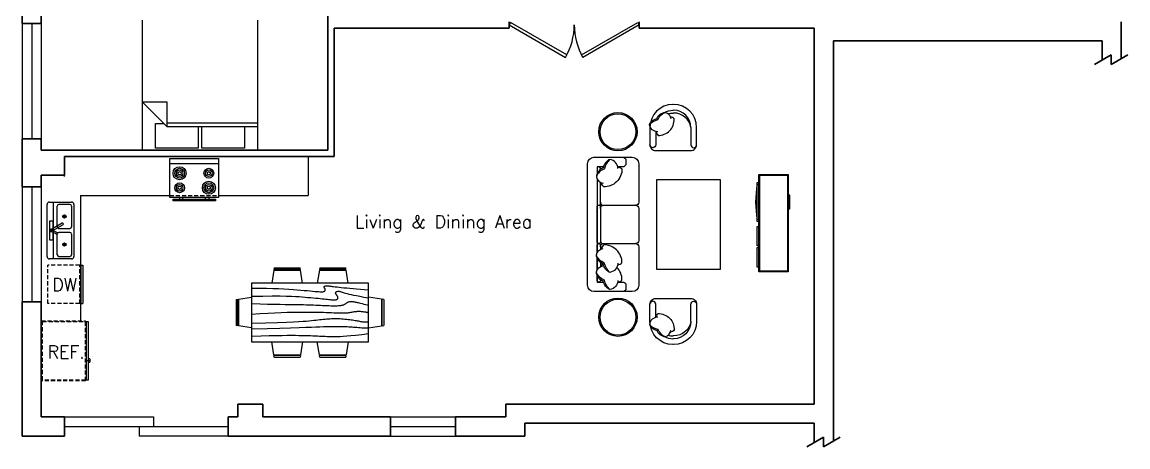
# Model space of a CAD drawing. Header units: millimetres. Extents: x -13274 to 77127, y -114744 to 1151.
# Drawn here: x 31235 to 48519, y -113915 to -107272 of the extents above; entities that cross this region are included whole.
import ezdxf

# ---------------------------------------------------------------- set-up
doc = ezdxf.new("R2010")
doc.units = ezdxf.units.MM
doc.header["$LTSCALE"] = 5
doc.linetypes.add('HIDDENX2', pattern=[19.05, 12.7, -6.35])
for name, color, linetype in [('Bed', 4, 'Continuous'), ('Countertop', 1, 'Continuous'), ('Countertop Hidden', 1, 'HIDDENX2'), ('Dishwasher', 4, 'HIDDENX2'), ('Door', 1, 'Continuous'), ('Living Space', 4, 'Continuous'), ('Oven', 4, 'Continuous'), ('Refrigerator', 1, 'Continuous'), ('Refrigerator Hidden', 1, 'HIDDENX2'), ('Sink', 4, 'Continuous'), ('Stove', 4, 'Continuous'), ('Table&Desk&Chair', 4, 'Continuous'), ('text', 1, 'Continuous'), ('Upper Cabinet', 1, 'HIDDENX2'), ('Windows', 1, 'Continuous')]:
    doc.layers.add(name, color=color, linetype=linetype)
doc.layers.add('Wall', color=7, linetype='Continuous', lineweight=35)
doc.styles.add('Roman', font='romans')

# ---------------------------------------------------------------- blocks, each defined once
blk = doc.blocks.new('Faucet - single handle top')
for p, q in [((0.08, -0.26), (-2.26, -4.34)), ((-2.26, -4.34), (-1.37, -4.79)), ((-1.37, -4.79), (0.55, -0.5)), ((-0.06, -1.9), (3.57, -8.18)), ((4.43, -7.68), (0.72, -1.24))]:
    blk.add_line(p, q)
for points in [[(-0.92, -2), (-6, -2), (-6, 0), (6, 0), (6, -2), (1.16, -2)], [(-0.01, -2), (-0.12, -2)]]:
    blk.add_lwpolyline(points)
for centre, radius, start, end in [((0, -1), 0.75, 269.2246, 216.2304), ((4, -7.93), 0.5, 210, 30)]:
    blk.add_arc(centre, radius, start, end)
blk = doc.blocks.new('Entertainment Center')
at = {"linetype": 'Continuous'}
for p, q in [((-4, 0), (-5, -1)), ((4, 0), (-4, 0)), ((5, -1), (4, 0)), ((-17, -19), (-17, -1)), ((-17, -1), (43, -1)), ((-16.5, -18.5), (-16.5, -1.5)), ((-16.5, -1.5), (42.5, -1.5)), ((42.5, -1.5), (42.5, -18.5)), ((43, -1), (43, -19)), ((43, -19), (-17, -19)), ((42.5, -18.5), (-16.5, -18.5)), ((-12, -20), (-12, -19)), ((12, -20), (-12, -20)), ((12, -19), (12, -20)), ((15, -20), (15, -19)), ((27, -20), (15, -20)), ((27, -19), (27, -20)), ((28, -20), (28, -19)), ((40, -20), (28, -20)), ((40, -19), (40, -20))]:
    blk.add_line(p, q, dxfattribs=at)
blk.add_arc((0, 40), 61, 259.6111, 280.3889, dxfattribs=at)
blk = doc.blocks.new('Dining Set - 36 x 72 in.')
at = {"linetype": 'Continuous'}
for p, q in [((-22, 27.5), (-22.1562, 26.50042)), ((-22, 27.5), (-6, 27.5)), ((-5.8437, 26.49966), (-6, 27.5)), ((6, 27.5), (5.8438, 26.50042)), ((6, 27.5), (22, 27.5)), ((22.1563, 26.49966), (22, 27.5)), ((-22.2343, 26.00059), (-23.4847, 17.99762)), ((-22.2304, 26), (-5.7608, 26)), ((-5.8416, 26.5), (-22.1534, 26.5)), ((-4.5152, 17.99762), (-5.7655, 25.99926)), ((5.7657, 26.00059), (4.5153, 17.99762)), ((5.7696, 26), (22.2392, 26)), ((22.1584, 26.5), (5.8466, 26.5)), ((23.4848, 17.99762), (22.2345, 25.99926)), ((36, 18), (-36, 18)), ((-36, 18), (-36, -18)), ((36, -18), (36, 18)), ((-45.5, 8), (-44.5004, 8.15617)), ((-45.5, 8), (-45.5, -8)), ((-44.5, -8.15843), (-44.5, 8.15338)), ((-44.0006, 8.23428), (-35.9976, 9.48474)), ((-44, 8.23041), (-44, -8.23915)), ((44.0006, 8.23428), (35.9976, 9.48474)), ((44, 8.23041), (44, -8.23915)), ((44.5, -8.15843), (44.5, 8.15338)), ((45.5, 8), (44.5005, 8.15617)), ((45.5, 8), (45.5, -8)), ((-44.4997, -8.15631), (-45.5, -8)), ((-35.9976, -9.48476), (-43.9993, -8.2345)), ((35.9976, -9.48476), (43.9993, -8.2345)), ((44.4997, -8.15631), (45.5, -8)), ((-36, -18), (36, -18)), ((-22.2343, -26.0006), (-23.4847, -17.99762)), ((-4.5152, -17.99762), (-5.7655, -25.99928)), ((5.7657, -26.0006), (4.5153, -17.99762)), ((23.4848, -17.99762), (22.2345, -25.99928)), ((-22.2304, -26), (-5.7608, -26)), ((-22, -27.5), (-22.1562, -26.50044)), ((-5.8416, -26.5), (-22.1534, -26.5)), ((-5.8437, -26.49967), (-6, -27.5)), ((5.7696, -26), (22.2392, -26)), ((6, -27.5), (5.8438, -26.50044)), ((22.1584, -26.5), (5.8466, -26.5)), ((22.1563, -26.49967), (22, -27.5)), ((-22, -27.5), (-6, -27.5)), ((6, -27.5), (22, -27.5))]:
    blk.add_line(p, q, dxfattribs=at)
for points in [[(-36, 15), (-31.1772, 14.97754), (-26.8079, 14.91406), (-22.8538, 14.81543), (-19.276, 14.6875), (-16.0362, 14.53613), (-13.0957, 14.36718), (-10.4159, 14.18652), (-7.9583, 14), (-5.6904, 13.81315), (-3.6035, 13.63021), (-1.6954, 13.45508), (0.0365, 13.29166), (1.5945, 13.14388), (2.9811, 13.01562), (4.1988, 12.9108), (5.25, 12.83333), (6.1393, 12.78613), (6.8802, 12.76823), (7.4883, 12.77767), (7.9792, 12.8125), (8.3685, 12.87077), (8.6719, 12.95052), (8.9049, 13.0498), (9.0833, 13.16666), (9.2205, 13.29899), (9.3216, 13.44401), (9.3895, 13.59879), (9.4271, 13.76041), (9.4373, 13.92594), (9.4232, 14.09245), (9.3875, 14.257), (9.3333, 14.41666), (9.2638, 14.56917), (9.1836, 14.71484), (9.0975, 14.85465), (9.0104, 14.98958), (8.9272, 15.1206), (8.8529, 15.2487), (8.7922, 15.37483), (8.75, 15.5), (8.7305, 15.62467), (8.7344, 15.74739), (8.7617, 15.86621), (8.8125, 15.97916), (8.8867, 16.08431), (8.9844, 16.17968), (9.1055, 16.26334), (9.25, 16.33333), (9.4189, 16.38802), (9.6172, 16.42708), (9.8506, 16.45052), (10.125, 16.45833), (10.4463, 16.45052), (10.8203, 16.42708), (11.2529, 16.38802), (11.75, 16.33333), (12.3184, 16.26318), (12.9694, 16.17838), (13.7151, 16.07991), (14.5677, 15.96875), (15.5395, 15.84586), (16.6426, 15.71224), (17.8893, 15.56884), (19.2917, 15.41666), (20.859, 15.25667), (22.5879, 15.08984), (24.4721, 14.91715), (26.5052, 14.73958), (28.6809, 14.5581), (30.9929, 14.3737), (33.4347, 14.18733), (36, 14)], [(-36, 10), (-28.9766, 10.14274), (-23.1725, 10.20442), (-18.4241, 10.19775), (-14.5677, 10.13541), (-11.4399, 10.03011), (-8.877, 9.89453), (-6.7154, 9.74137), (-4.7917, 9.58333), (-2.9698, 9.43082), (-1.2246, 9.28515), (0.4415, 9.14534), (2.026, 9.01041), (3.5266, 8.87939), (4.9408, 8.7513), (6.266, 8.62516), (7.5, 8.5), (8.6411, 8.37549), (9.6914, 8.2539), (10.6538, 8.13818), (11.5312, 8.03125), (12.3267, 7.93603), (13.043, 7.85547), (13.6831, 7.79248), (14.25, 7.75), (14.7471, 7.7303), (15.1797, 7.73307), (15.5537, 7.75732), (15.875, 7.80208), (16.1494, 7.86637), (16.3828, 7.94922), (16.5811, 8.04964), (16.75, 8.16666), (16.8944, 8.29915), (17.0143, 8.44531), (17.1089, 8.60319), (17.1771, 8.77083), (17.218, 8.94629), (17.2305, 9.1276), (17.2137, 9.31282), (17.1667, 9.5), (17.0895, 9.6875), (16.987, 9.875), (16.8649, 10.0625), (16.7292, 10.25), (16.5856, 10.4375), (16.4401, 10.625), (16.2985, 10.8125), (16.1667, 11), (16.05, 11.18733), (15.9518, 11.3737), (15.8752, 11.5581), (15.8229, 11.73958), (15.798, 11.91715), (15.8034, 12.08984), (15.842, 12.25667), (15.9167, 12.41666), (16.0295, 12.56836), (16.1784, 12.70833), (16.3605, 12.83268), (16.5729, 12.9375), (16.8127, 13.01888), (17.0768, 13.07291), (17.3625, 13.0957), (17.6667, 13.08333), (17.9894, 13.03312), (18.3418, 12.94726), (18.7382, 12.82918), (19.1927, 12.68229), (19.7195, 12.51001), (20.3327, 12.31575), (21.0465, 12.10294), (21.875, 11.875), (22.8357, 11.63354), (23.959, 11.37304), (25.2786, 11.08618), (26.8282, 10.76562), (28.6414, 10.40405), (30.752, 9.99414), (33.1936, 9.52856), (36, 9)], [(-36, 5.5), (-30.7157, 5.3348), (-26.069, 5.20963), (-21.9946, 5.11767), (-18.4271, 5.05208), (-15.3009, 5.00602), (-12.5508, 4.97265), (-10.1112, 4.94515), (-7.9167, 4.91666), (-5.909, 4.88167), (-4.0586, 4.83984), (-2.3429, 4.79215), (-0.7396, 4.73958), (0.7739, 4.6831), (2.22, 4.6237), (3.6213, 4.56233), (5, 4.5), (6.373, 4.43782), (7.7344, 4.3776), (9.0723, 4.32129), (10.375, 4.27083), (11.6309, 4.22819), (12.8281, 4.19531), (13.9551, 4.17415), (15, 4.16666), (15.954, 4.17448), (16.819, 4.19791), (17.6001, 4.23698), (18.3021, 4.29166), (18.9299, 4.36198), (19.4883, 4.44791), (19.9823, 4.54948), (20.4167, 4.66666), (20.7969, 4.79899), (21.1302, 4.94401), (21.4245, 5.09879), (21.6875, 5.26041), (21.9271, 5.42594), (22.1511, 5.59245), (22.3672, 5.757), (22.5834, 5.91666), (22.8065, 6.06868), (23.0404, 6.21093), (23.2879, 6.34147), (23.5521, 6.45833), (23.8358, 6.55957), (24.142, 6.64323), (24.4735, 6.70735), (24.8334, 6.75), (25.2235, 6.76969), (25.642, 6.76692), (26.0858, 6.74267), (26.5521, 6.69791), (27.0379, 6.63362), (27.5404, 6.55078), (28.0565, 6.45036), (28.5834, 6.33333), (29.1242, 6.19987), (29.7071, 6.04687), (30.3661, 5.87044), (31.1354, 5.66666), (32.0493, 5.43164), (33.142, 5.16146), (34.4475, 4.85221), (36, 4.5)], [(-36, -1), (-30.7915, -0.6591), (-26.0195, -0.38216), (-21.6519, -0.16284), (-17.6563, 0.00521), (-14.0005, 0.12833), (-10.6523, 0.21289), (-7.5796, 0.26522), (-4.75, 0.29166), (-2.134, 0.29793), (0.2878, 0.28711), (2.5317, 0.26163), (4.6146, 0.22396), (6.5529, 0.17651), (8.3633, 0.12174), (10.0623, 0.06209), (11.6667, 0), (13.1899, -0.06201), (14.6341, -0.1211), (15.9982, -0.17432), (17.2813, -0.21875), (18.4823, -0.25147), (19.6003, -0.26953), (20.6343, -0.27002), (21.5834, -0.25), (22.4481, -0.20768), (23.2357, -0.14584), (23.9549, -0.06836), (24.6146, 0.02083), (25.2235, 0.11784), (25.7904, 0.21875), (26.3241, 0.31966), (26.8334, 0.41666), (27.3265, 0.50618), (27.8099, 0.58593), (28.2894, 0.65397), (28.7709, 0.70833), (29.2601, 0.74707), (29.763, 0.76823), (30.2855, 0.76985), (30.8334, 0.75), (31.4088, 0.70784), (31.9994, 0.64713), (32.589, 0.57275), (33.1615, 0.48958), (33.7008, 0.4025), (34.1908, 0.3164), (34.6153, 0.23616), (34.9584, 0.16666), (35.2099, 0.11165), (35.3848, 0.07031), (35.504, 0.04069), (35.5886, 0.02083), (35.6594, 0.00879), (35.7377, 0.0026), (35.8442, 0.00032), (36, 0)], [(-36, -6.5), (-27.1843, -6.31267), (-20.084, -6.1263), (-14.469, -5.9419), (-10.1094, -5.76042), (-6.7752, -5.58285), (-4.2363, -5.41016), (-2.2629, -5.24333), (-0.625, -5.08334), (0.8708, -4.93099), (2.2715, -4.78646), (3.5872, -4.64974), (4.8281, -4.52084), (6.0046, -4.39974), (7.127, -4.28646), (8.2053, -4.18099), (9.25, -4.08334), (10.2705, -3.99382), (11.2734, -3.91407), (12.2647, -3.84603), (13.25, -3.79167), (14.2354, -3.75293), (15.2266, -3.73177), (16.2295, -3.73015), (17.25, -3.75), (18.2912, -3.79248), (19.3451, -3.85547), (20.4009, -3.93604), (21.4479, -4.03125), (22.4754, -4.13819), (23.4727, -4.25391), (24.4289, -4.37549), (25.3334, -4.5), (26.1785, -4.62492), (26.9694, -4.74935), (27.7145, -4.87281), (28.4219, -4.99479), (29.1, -5.11483), (29.7572, -5.23242), (30.4016, -5.34709), (31.0417, -5.45834), (31.6837, -5.56437), (32.3262, -5.65821), (32.9658, -5.73153), (33.599, -5.77604), (34.2224, -5.78345), (34.8327, -5.74545), (35.4264, -5.65373), (36, -5.5)], [(-36, -10), (-26.4022, -9.81299), (-18.4675, -9.62891), (-11.9839, -9.45069), (-6.7396, -9.28125), (-2.5226, -9.12354), (0.8789, -8.98047), (3.6769, -8.85498), (6.0833, -8.75), (8.2767, -8.66765), (10.3021, -8.60677), (12.1712, -8.56543), (13.8958, -8.54167), (15.4876, -8.53353), (16.9583, -8.53907), (18.3197, -8.55632), (19.5834, -8.58334), (20.7616, -8.61841), (21.8685, -8.66081), (22.9188, -8.71004), (23.9271, -8.76563), (24.9081, -8.82707), (25.8763, -8.89388), (26.8465, -8.96558), (27.8334, -9.04167), (28.8474, -9.12118), (29.8828, -9.20117), (30.93, -9.27824), (31.9792, -9.34896), (33.0205, -9.40991), (34.0443, -9.45768), (35.0407, -9.48885), (36, -9.5)], [(-36, -14.5), (-30.0881, -14.33513), (-25.0332, -14.21224), (-20.7312, -14.12647), (-17.0781, -14.07292), (-13.97, -14.04671), (-11.3027, -14.04297), (-8.9724, -14.05681), (-6.875, -14.08334), (-4.9224, -14.11833), (-3.0905, -14.16016), (-1.3709, -14.20785), (0.2448, -14.26042), (1.7647, -14.3169), (3.1973, -14.3763), (4.5507, -14.43767), (5.8333, -14.5), (7.0554, -14.5621), (8.235, -14.62175), (9.3922, -14.67652), (10.5469, -14.72396), (11.7192, -14.76164), (12.929, -14.78711), (14.1965, -14.79794), (15.5417, -14.79167), (16.9933, -14.76424), (18.6152, -14.70508), (20.4804, -14.60197), (22.6615, -14.44271), (25.2312, -14.21509), (28.2624, -13.9069), (31.8277, -13.50594), (36, -13)]]:
    blk.add_lwpolyline(points, dxfattribs=at)

msp = doc.modelspace()

# ---------------------------------------------------------------- linework, layer by layer
at = {"layer": 'Bed', "linetype": 'Continuous'}
for p, q in [((33115.161, -109276.031), (33115.161, -107244.03)), ((34915.16, -107244.03), (34915.16, -109276.031)), ((33115.161, -108524.191), (33501.24, -108910.271)), ((33501.24, -108524.191), (33115.161, -108524.191)), ((33501.24, -108910.271), (33501.24, -108524.191)), ((33318.361, -108859.471), (33450.457, -108859.471)), ((33318.361, -109245.551), (33318.361, -108859.471)), ((33501.24, -108849.311), (34915.16, -108849.311)), ((34915.16, -108910.271), (33501.24, -108910.271)), ((33984.681, -108910.271), (33984.681, -109245.551)), ((34045.641, -109245.551), (34045.641, -108910.271)), ((34711.961, -108910.271), (34711.961, -109245.551)), ((34915.16, -109276.031), (33115.161, -109276.031)), ((33984.681, -109245.551), (33318.361, -109245.551)), ((34711.961, -109245.551), (34045.641, -109245.551))]:
    msp.add_line(p, q, dxfattribs=at)
at = {"layer": 'Countertop'}
for p, q in [((35705.16, -109376.031), (35705.16, -109986.031)), ((32145.16, -109986.031), (32145.16, -111946.031)), ((32145.16, -109986.031), (33544.16, -109986.031)), ((34306.16, -109986.031), (35705.16, -109986.031))]:
    msp.add_line(p, q, dxfattribs=at)
at = {"layer": 'Countertop Hidden'}
msp.add_line((33544.16, -109986.031), (34306.16, -109986.031), dxfattribs=at)
at = {"layer": 'Dishwasher'}
for p, q in [((31635.16, -111675.031), (31635.16, -111075.031)), ((32135.16, -111075.031), (31635.16, -111075.031)), ((32135.16, -111675.031), (32135.16, -111075.031)), ((32145.16, -111146.431), (32135.16, -111146.431)), ((32145.16, -111197.231), (32135.16, -111197.231)), ((32145.16, -111552.831), (32135.16, -111552.831)), ((32160.56, -111603.631), (32135.16, -111603.631)), ((32135.16, -111675.031), (31635.16, -111675.031))]:
    msp.add_line(p, q, dxfattribs=at)
at = {"layer": 'Door'}
for points in [[(38849.16, -107316.031), (39729.042, -107824.031), (39751.267, -107785.536), (38871.385, -107277.536)], [(40881.16, -107316.031), (40001.279, -107824.031), (39979.054, -107785.536), (40858.935, -107277.536)]]:
    msp.add_lwpolyline(points, close=True, dxfattribs=at)
for centre, start, end in [((38849.16, -107316.031), 330, 0), ((40881.16, -107316.031), 180, 210)]:
    msp.add_arc(centre, 1016, start, end, dxfattribs=at)
at = {"layer": 'Living Space'}
for points in [[(41040.541, -108874.368, -0.147729876), (41172.302, -108796.89, -0.213342759), (41288.563, -108683.256, -0.17866181)], [(41154.099, -108790.715, -0.306663495), (41288.563, -108683.256, -0.306329966), (41376.404, -108781.394, 0.87284716)], [(41274.303, -108685.061, -0.130591489), (41408.57, -108649.384), (41413.078, -108649.384)], [(41331.708, -108704.18, -0.072384236), (41408.57, -108694.466), (41413.078, -108694.466)], [(41688.078, -108919.876, 0.414213562), (41417.587, -108649.384), (41413.078, -108649.384)], [(41688.078, -108919.876, 0.372718911), (41417.587, -108694.466), (41413.078, -108694.466)], [(41169.719, -108988.002, -0.356772365), (41040.541, -108874.368, -0.24954205), (41157.588, -108780.723, 9.616880348)], [(41146.997, -108985.253, 0.16554063), (41174.886, -109044.819, 0.425989169), (41428.075, -108786.559, 0.121523323), (41367.973, -108750.963, -7.115464291)], [(41138.078, -108983.085), (41138.078, -109190.368, -0.414213562), (41092.997, -109235.45), (41092.997, -109235.45, -0.414213562), (41047.915, -109190.368)], [(41688.078, -108919.872), (41688.078, -109190.368, 0.414213562), (41733.16, -109235.45), (41733.16, -109235.45, 0.414213562), (41778.242, -109190.368)], [(40623.078, -109386.595, -0.414213562), (40673.078, -109436.595), (40673.078, -109486.595, -0.414213562), (40623.078, -109536.595), (40545.61, -109536.595)], [(40422.606, -109418.417, 0.147729876), (40336.675, -109564.553, 0.213342759), (40210.645, -109693.496, 0.17866181)], [(40329.827, -109544.364, 0.306663495), (40210.645, -109693.496, 0.306329966), (40319.489, -109790.92, -0.87284716)], [(40273.078, -109574.751), (40273.078, -109556.595, 0.414213562), (40253.078, -109536.595), (40243.078, -109536.595, 0.414213562), (40223.078, -109556.595)], [(40223.078, -109556.595), (40223.078, -109641.781, 0.414213562)], [(40545.588, -109536.486, -0.16554063), (40611.652, -109567.418, -0.425989169), (40325.218, -109848.228, -0.121523323), (40285.738, -109781.569, 7.115464291)], [(40548.636, -109561.687, 0.356772365), (40422.606, -109418.417, 0.24954205), (40318.746, -109548.233, -9.616880348)], [(40223.078, -109724.963), (40223.078, -110116.595, 0.414213562), (40243.078, -110136.595), (40253.078, -110136.595, 0.414213562), (40273.078, -110116.595), (40273.078, -109775.31, 0.414213562)], [(40273.078, -110086.595, 0.414213562), (40323.078, -110136.595), (40823.078, -110136.595, 0.414213562)], [(40273.078, -110186.595, -0.414213562), (40323.078, -110136.595)], [(40223.078, -110878.879), (40223.078, -110756.595, -0.414213562), (40243.078, -110736.595), (40253.078, -110736.595, -0.414213562), (40273.078, -110756.595), (40273.078, -110828.532, -0.414213562)], [(40273.078, -110686.595, 0.414213562), (40323.078, -110736.595)], [(40273.078, -110786.595, -0.414213562), (40323.078, -110736.595), (40823.078, -110736.595, -0.414213562)], [(40545.588, -111067.356, 0.16554063), (40611.652, -111036.424, 0.425989169), (40325.218, -110755.615, 0.121523323), (40285.738, -110822.274, -7.115464291)], [(40329.827, -111059.479, -0.306663495), (40210.645, -110910.347, -0.306329966), (40319.489, -110812.923, 0.87284716)], [(40422.606, -111185.425, -0.147729876), (40336.675, -111039.29, -0.213342759), (40210.645, -110910.347, -0.17866181)], [(40223.078, -111148.227), (40223.078, -110962.061, -0.414213562)], [(40329.827, -111328.827, -0.306663495), (40210.645, -111179.695, -0.306329966), (40319.489, -111082.271, 0.87284716)], [(40273.078, -111029.091), (40273.078, -111097.88, -0.414213562)], [(40305.286, -111049.702, 0.071865379), (40285.738, -111091.622, -7.115464291)], [(40548.636, -111042.155, -0.356772365), (40422.606, -111185.425, -0.24954205), (40318.746, -111055.609, 9.616880348)], [(40545.588, -111336.704, 0.16554063), (40611.652, -111305.773, 0.200231147), (40531.192, -111107.291, 0.121523323)], [(40422.606, -111454.774, -0.147729876), (40336.675, -111308.638, -0.213342759), (40210.645, -111179.695, -0.17866181)], [(40223.078, -111231.409), (40223.078, -111336.595), (40321.34, -111336.595, -0.414213562)], [(40223.078, -111316.595), (40223.078, -111231.409, -0.414213562)], [(40273.078, -111298.439), (40273.078, -111316.595, -0.414213562), (40253.078, -111336.595), (40243.078, -111336.595, -0.414213562), (40223.078, -111316.595)], [(40548.636, -111311.503, -0.356772365), (40422.606, -111454.774, -0.24954205), (40318.746, -111324.958, 9.616880348)], [(40545.61, -111336.595), (40623.078, -111336.595, -0.414213562), (40673.078, -111386.595), (40673.078, -111436.595, -0.414213562), (40623.078, -111486.595)], [(41138.078, -111890.105), (41138.078, -111682.823, 0.414213562), (41092.997, -111637.741), (41092.997, -111637.741, 0.414213562), (41047.915, -111682.823)], [(41688.078, -111953.319), (41688.078, -111682.823, -0.414213562), (41733.16, -111637.741), (41733.16, -111637.741, -0.414213562), (41778.242, -111682.823)], [(41169.719, -111885.189, 0.356772365), (41040.541, -111998.823, 0.24954205), (41157.588, -112092.467, -9.616880348)], [(41040.541, -111998.823, 0.147729876), (41172.302, -112076.301, 0.213342759), (41288.563, -112189.935, 0.17866181)], [(41146.997, -111887.937, -0.16554063), (41174.886, -111828.371, -0.425989169), (41428.075, -112086.631, -0.121523323), (41367.973, -112122.228, 7.115464291)], [(41688.078, -111953.314, -0.372718911), (41417.587, -112178.724), (41413.078, -112178.724)], [(41688.078, -111953.314, -0.414213562), (41417.587, -112223.806), (41413.078, -112223.806)], [(41154.099, -112082.476, 0.306663495), (41288.563, -112189.935, 0.306329966), (41376.404, -112091.796, -0.87284716)], [(41331.708, -112169.01, 0.072384236), (41408.57, -112178.724), (41413.078, -112178.724)], [(41274.303, -112188.129, 0.130591489), (41408.57, -112223.806), (41413.078, -112223.806)]]:
    msp.add_lwpolyline(points, format="xyb", dxfattribs=at)
at = {"layer": 'Living Space', "ltscale": 0.03}
for points in [[(41413.078, -109280.532), (41688.078, -109280.532, 0.414213563), (41778.242, -109190.368), (41778.242, -108919.876, 0.414213562), (41417.587, -108559.22), (41413.078, -108559.22), (41408.57, -108559.22, 0.414213562), (41047.915, -108919.876), (41047.915, -109190.368, 0.414213563), (41138.078, -109280.532), (41413.078, -109280.532)], [(41413.078, -111592.659), (41688.078, -111592.659, -0.414213563), (41778.242, -111682.823), (41778.242, -111953.314, -0.414213562), (41417.587, -112313.97), (41413.078, -112313.97), (41408.57, -112313.97, -0.414213562), (41047.915, -111953.314), (41047.915, -111682.823, -0.414213563), (41138.078, -111592.659), (41413.078, -111592.659)]]:
    msp.add_lwpolyline(points, format="xyb", dxfattribs=at)
msp.add_lwpolyline([(40773.078, -109386.595, -0.414213562), (40873.078, -109486.595), (40873.078, -110086.595, -0.414213562), (40823.078, -110136.595, -0.414213562), (40873.078, -110186.595), (40873.078, -110686.595, -0.414213562), (40823.078, -110736.595, -0.414213562), (40873.078, -110786.595), (40873.078, -111386.595, -0.414213562), (40773.078, -111486.595), (40173.078, -111486.595, -0.414213562), (40073.078, -111386.595), (40073.078, -109486.595, -0.414213562), (40173.078, -109386.595)], format="xyb", close=True, dxfattribs=at)
at = {"layer": 'Living Space'}
for points in [[(40321.34, -109536.595), (40223.078, -109536.595), (40223.078, -109641.781)], [(40223.078, -109724.963), (40223.078, -110878.879)], [(40223.078, -110962.061), (40223.078, -111148.227)]]:
    msp.add_lwpolyline(points, dxfattribs=at)
at = {"layer": 'Living Space', "ltscale": 0.03}
msp.add_lwpolyline([(42153.078, -111136.595), (42153.078, -109736.595), (41153.078, -109736.595), (41153.078, -111136.595)], close=True, dxfattribs=at)
at = {"layer": 'Living Space'}
msp.add_lwpolyline([(40223.078, -110716.595), (40223.078, -110156.595, -0.414213562), (40243.078, -110136.595), (40253.078, -110136.595, -0.414213562), (40273.078, -110156.595), (40273.078, -110716.595, -0.414213562), (40253.078, -110736.595), (40243.078, -110736.595, -0.414213562)], format="xyb", close=True, dxfattribs=at)
at = {"layer": 'Living Space', "ltscale": 0.03}
for centre in [(40548.078, -108986.595), (40548.078, -111886.595)]:
    msp.add_circle(centre, 300, dxfattribs=at)
at = {"layer": 'Living Space'}
for centre in [(40548.078, -108986.595), (40548.078, -111886.595)]:
    msp.add_circle(centre, 280, dxfattribs=at)
at = {"layer": 'Oven'}
for p, q in [((33544.16, -110015.631), (33544.16, -109406.031)), ((33544.16, -109406.031), (34306.16, -109406.031)), ((34306.16, -109406.031), (34306.16, -110015.631)), ((33544.16, -109482.231), (34306.16, -109482.231)), ((34306.16, -110015.631), (33544.16, -110015.631)), ((33696.56, -110015.631), (33696.56, -110041.031)), ((33747.36, -110041.031), (33747.36, -110015.631)), ((34102.96, -110041.031), (34102.96, -110015.631)), ((34153.76, -110015.631), (34153.76, -110041.031))]:
    msp.add_line(p, q, dxfattribs=at)
msp.add_lwpolyline([(33594.96, -110066.431), (33594.96, -110041.031), (34255.36, -110041.031), (34255.36, -110066.431)], close=True, dxfattribs=at)
for centre, radius in [((33696.56, -109634.631), 101.6), ((33696.56, -109634.631), 76.2), ((34153.76, -109634.631), 76.2), ((33696.56, -109634.631), 50.8), ((33696.56, -109634.631), 25.4), ((34153.76, -109634.631), 50.8), ((34153.76, -109634.631), 25.4), ((33696.56, -109863.231), 76.2), ((33696.56, -109863.231), 50.8), ((33696.56, -109863.231), 25.4), ((34153.76, -109863.231), 101.6), ((34153.76, -109863.231), 76.2), ((34153.76, -109863.231), 50.8), ((34153.76, -109863.231), 25.4)]:
    msp.add_circle(centre, radius, dxfattribs=at)
at = {"layer": 'Refrigerator'}
for p, q in [((32240.96, -112870.431), (32240.96, -111956.031)), ((32240.96, -112565.631), (32291.76, -112565.631)), ((32291.76, -112540.231), (32266.36, -112540.231)), ((32266.36, -112591.031), (32291.76, -112591.031)), ((32291.76, -112540.231), (32291.76, -112591.031))]:
    msp.add_line(p, q, dxfattribs=at)
msp.add_lwpolyline([(32225.96, -111956.031), (32266.36, -111956.031), (32266.36, -112870.431), (32225.96, -112870.431)], dxfattribs=at)
at = {"layer": 'Refrigerator Hidden'}
for p, q in [((31555.16, -111956.031), (32225.96, -111956.031)), ((32225.96, -112870.431), (31555.16, -112870.431))]:
    msp.add_line(p, q, dxfattribs=at)
msp.add_lwpolyline([(31555.16, -112870.431), (31555.16, -111956.031)], dxfattribs=at)
at = {"layer": 'Sink'}
for p, q in [((31663.26, -110086.031), (32007.06, -110086.031)), ((31726.76, -110975.031), (31726.76, -110086.031)), ((31625.16, -110936.931), (31625.16, -110124.131)), ((31784.86, -110473.381), (31784.86, -110149.531)), ((31981.66, -110124.131), (31810.26, -110124.131)), ((32007.06, -110149.531), (32007.06, -110473.381)), ((32045.16, -110124.131), (32045.16, -110936.931)), ((31784.86, -110911.531), (31784.86, -110587.681)), ((31810.26, -110498.781), (31981.66, -110498.781)), ((31981.66, -110562.281), (31810.26, -110562.281)), ((32007.06, -110587.681), (32007.06, -110911.531)), ((31810.26, -110936.931), (31981.66, -110936.931)), ((32007.06, -110975.031), (31663.26, -110975.031))]:
    msp.add_line(p, q, dxfattribs=at)
for centre, radius in [((31895.96, -110311.456), 25.4), ((31895.96, -110311.456), 12.7), ((31895.96, -110749.606), 25.4), ((31895.96, -110749.606), 12.7)]:
    msp.add_circle(centre, radius, dxfattribs=at)
for centre, radius, start, end in [((31663.26, -110124.131), 38.1, 90, 180), ((32007.06, -110124.131), 38.1, 0, 90), ((31810.26, -110149.531), 25.4, 90, 180), ((31981.66, -110149.531), 25.4, 0, 90), ((31810.26, -110473.381), 25.4, 180, 270), ((31810.26, -110587.681), 25.4, 90, 180), ((31981.66, -110473.381), 25.4, 270, 0), ((31981.66, -110587.681), 25.4, 0, 90), ((31663.26, -110936.931), 38.1, 180, 270), ((31810.26, -110911.531), 25.4, 180, 270), ((31981.66, -110911.531), 25.4, 270, 0), ((32007.06, -110936.931), 38.1, 270, 0)]:
    msp.add_arc(centre, radius, start, end, dxfattribs=at)
at = {"layer": 'Stove'}
for p, q in [((32160.56, -111675.031), (32160.56, -111075.031)), ((32160.56, -111075.031), (32185.96, -111075.031)), ((32185.96, -111075.031), (32185.96, -111675.031)), ((32145.16, -111146.431), (32160.56, -111146.431)), ((32160.56, -111197.231), (32145.16, -111197.231)), ((32160.56, -111552.831), (32145.16, -111552.831)), ((32160.56, -111675.031), (32185.96, -111675.031))]:
    msp.add_line(p, q, dxfattribs=at)
at = {"layer": 'Upper Cabinet'}
for p, q in [((31895.16, -109686.031), (31895.16, -109666.031)), ((31535.16, -111946.031), (32225.96, -111946.031)), ((32225.96, -112880.431), (32225.96, -111946.031)), ((32225.96, -112880.431), (31535.16, -112880.431))]:
    msp.add_line(p, q, dxfattribs=at)
at = {"layer": 'Wall'}
for p, q in [((31235.16, -103506.031), (31235.16, -107296.031)), ((36015.16, -106206.031), (36015.16, -109276.031)), ((31535.16, -107296.031), (31535.16, -106456.031)), ((31235.16, -107296.031), (31535.16, -107296.031)), ((38849.16, -107366.031), (38849.16, -107266.031)), ((40881.16, -107366.031), (40881.16, -107266.031)), ((48415.16, -107266.031), (48415.16, -107566.031)), ((38849.16, -107366.031), (36115.16, -107366.031)), ((36115.16, -109376.031), (36115.16, -107366.031)), ((43615.16, -107366.031), (40881.16, -107366.031)), ((43615.16, -113246.031), (43615.16, -107366.031)), ((48115.16, -107566.031), (43915.16, -107566.031)), ((43915.16, -107566.031), (43915.16, -113546.031)), ((48115.16, -107566.031), (48115.16, -107866.031)), ((48415.16, -107566.031), (48415.16, -107842.664)), ((48259.185, -107782.717), (47999.377, -107932.717)), ((48259.185, -107782.717), (48259.185, -107932.717)), ((48518.992, -107782.717), (48259.185, -107932.717)), ((31535.16, -109096.031), (31235.16, -109096.031)), ((31235.16, -109096.031), (31235.16, -109846.031)), ((31535.16, -109276.031), (31535.16, -109096.031)), ((31895.16, -109276.031), (31535.16, -109276.031)), ((31895.16, -109276.031), (36015.16, -109276.031)), ((31895.16, -109666.031), (31895.16, -109376.031)), ((31895.16, -109376.031), (36115.16, -109376.031)), ((31535.16, -109846.031), (31535.16, -109666.031)), ((31535.16, -109666.031), (31895.16, -109666.031)), ((31235.16, -109846.031), (31535.16, -109846.031)), ((31235.16, -113746.031), (31235.16, -111646.031)), ((31235.16, -111646.031), (31535.16, -111646.031)), ((31535.16, -111646.031), (31535.16, -113446.031)), ((34605.16, -113446.031), (34605.16, -113246.031)), ((34605.16, -113246.031), (34995.16, -113246.031)), ((34995.16, -113246.031), (34995.16, -113446.031)), ((38795.16, -113446.031), (38795.16, -113246.031)), ((38795.16, -113246.031), (43615.16, -113246.031)), ((31535.16, -113446.031), (31895.16, -113446.031)), ((31895.16, -113446.031), (31895.16, -113746.031)), ((34455.16, -113446.031), (34455.16, -113746.031)), ((34455.16, -113446.031), (34605.16, -113446.031)), ((34995.16, -113446.031), (36995.16, -113446.031)), ((35535.16, -113446.031), (35535.16, -113446.031)), ((36995.16, -113446.031), (36995.16, -113746.031)), ((38011.16, -113446.031), (38011.16, -113746.031)), ((38011.16, -113446.031), (38795.16, -113446.031)), ((39095.16, -113546.031), (39095.16, -113746.031)), ((39095.16, -113546.031), (43615.16, -113546.031)), ((43615.16, -113546.031), (43615.16, -113846.031)), ((43915.16, -113546.031), (43915.16, -113825.717)), ((31895.16, -113746.031), (31235.16, -113746.031)), ((36995.16, -113746.031), (34455.16, -113746.031)), ((38011.16, -113746.031), (38795.16, -113746.031)), ((38795.16, -113746.031), (39095.16, -113746.031)), ((43760.467, -113765.03), (43500.659, -113915.03)), ((43760.467, -113765.03), (43760.467, -113915.03)), ((44020.275, -113765.03), (43760.467, -113915.03))]:
    msp.add_line(p, q, dxfattribs=at)
at = {"layer": 'Windows'}
for p, q in [((31235.16, -107296.031), (31235.16, -109096.031)), ((31385.16, -107296.031), (31385.16, -109096.031)), ((31535.16, -107296.031), (31535.16, -109096.031)), ((31235.16, -109846.031), (31235.16, -111646.031)), ((31385.16, -109846.031), (31385.16, -111646.031)), ((31535.16, -109846.031), (31535.16, -111646.031)), ((31895.16, -113446.031), (33288.04, -113446.031)), ((33288.04, -113446.031), (33288.04, -113596.031)), ((36995.16, -113446.031), (38011.16, -113446.031)), ((31895.16, -113596.031), (34455.16, -113596.031)), ((33062.28, -113596.031), (33062.28, -113746.031)), ((36995.16, -113596.031), (38011.16, -113596.031)), ((34455.16, -113746.031), (33062.28, -113746.031)), ((36995.16, -113746.031), (38011.16, -113746.031))]:
    msp.add_line(p, q, dxfattribs=at)

# ---------------------------------------------------------------- block references
at = {"layer": 'Living Space', "xscale": 25.4, "yscale": 25.4, "zscale": 25.4, "rotation": 270}
msp.add_blockref('Entertainment Center', (43234.359, -110085.693), dxfattribs=at)
at = {"layer": 'Sink', "xscale": 25.4, "yscale": 25.4, "zscale": 25.4, "rotation": 90}
msp.add_blockref('Faucet - single handle top', (31666.36, -110530.531), dxfattribs=at)
at = {"layer": 'Table&Desk&Chair', "xscale": 25.4, "yscale": 25.4, "zscale": 25.4}
msp.add_blockref('Dining Set - 36 x 72 in.', (35734.654, -111813.025), dxfattribs=at)

# ---------------------------------------------------------------- texts
at = {"layer": 'Countertop', "char_height": 200, "attachment_point": 1, "style": 'Roman'}
for s, insert in [('DW', (31705.081, -111277.844)), ('REF.', (31632.235, -112330.214))]:
    msp.add_mtext_dynamic_manual_height_columns(s, width=349.03036, gutter_width=50, heights=[0], dxfattribs=dict(at, insert=insert))
at = {"layer": 'text', "insert": (36438.522, -110294.483), "char_height": 200, "attachment_point": 1, "style": 'Roman'}
msp.add_mtext_dynamic_manual_height_columns('Living & Dining Area   ', width=5479.54502, gutter_width=50, heights=[0], dxfattribs=at)

doc.saveas('drawing.dxf')
